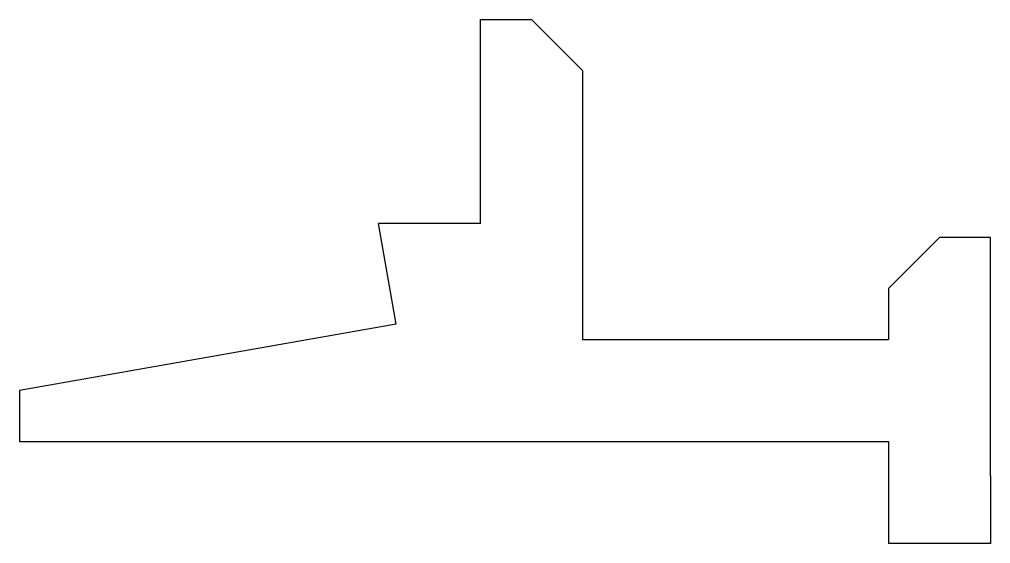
# Model space of a CAD drawing. Extents: x 6.8 to 44.9, y -2.8 to 17.8.
import ezdxf

# ---------------------------------------------------------------- set-up
doc = ezdxf.new("R2010")
doc.units = 0
doc.layers.get('0').update_dxf_attribs({"linetype": 'continuous'})

# ---------------------------------------------------------------- blocks, each defined once
blk = doc.blocks.new('CHAMFER006')
at = {"color": 0}
for p, q in [((24.921, 17.794), (26.921, 17.794)), ((24.921, 9.794), (24.921, 17.794)), ((28.921, 15.794), (26.921, 17.794)), ((28.921, 15.794), (28.921, 5.25)), ((24.921, 9.794), (20.921, 9.794)), ((21.616, 5.855), (20.921, 9.794)), ((40.921, 7.25), (42.921, 9.25)), ((44.921, 9.25), (42.921, 9.25)), ((44.921, -0.089), (44.921, 9.25)), ((40.921, 7.25), (40.921, 5.25)), ((21.616, 5.855), (6.844, 3.25)), ((28.921, 5.25), (40.921, 5.25)), ((6.844, 3.25), (6.844, 1.25)), ((6.844, 1.25), (25.714, 1.25)), ((25.714, 1.25), (40.921, 1.25)), ((40.921, 1.25), (40.921, -2.75)), ((44.921, -0.089), (44.921, -2.75)), ((44.921, -2.75), (40.921, -2.75))]:
    blk.add_line(p, q, dxfattribs=at)

msp = doc.modelspace()

# ---------------------------------------------------------------- block references
at = {"color": 0}
msp.add_blockref('CHAMFER006', (0, 0), dxfattribs=at)

doc.saveas('drawing.dxf')
